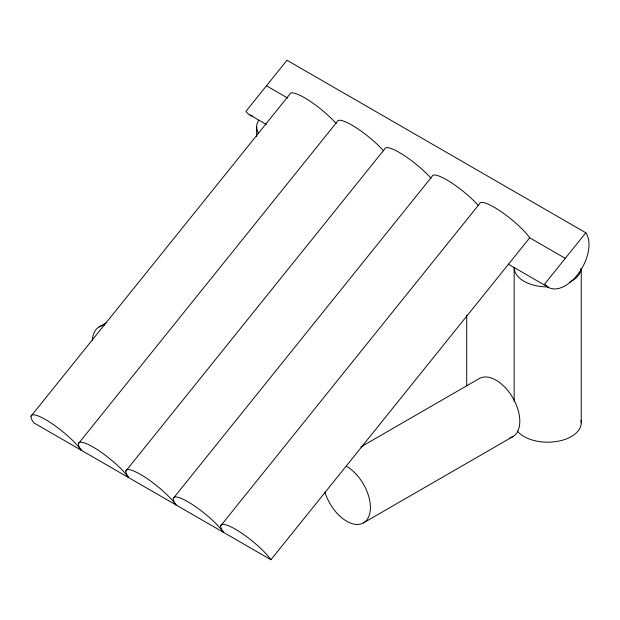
<?xml version="1.0" encoding="UTF-8"?>
<svg xmlns="http://www.w3.org/2000/svg" width="620" height="620" viewBox="0 0 620 620"><rect width="100%" height="100%" fill="white"/><g stroke="black" fill="none" stroke-linecap="round" stroke-linejoin="round"><path stroke-width="0.93" d="M31 416.214L289.796 94.271A33.542 7.091 38.8 0 1 307.605 99.626A33.542 7.091 38.8 0 1 336.102 123.426M78.43 443.602L337.233 121.659A33.542 7.091 38.8 0 1 355.035 127.015A33.542 7.091 38.8 0 1 383.54 150.807M125.868 470.991L384.663 149.04A33.542 7.091 38.8 0 1 402.473 154.395A33.542 7.091 38.8 0 1 430.97 178.196M173.298 498.371L432.094 176.429A33.542 7.091 38.8 0 1 449.903 181.784A33.542 7.091 38.8 0 1 478.407 205.584M220.736 525.76L479.531 203.817A33.542 7.091 38.8 0 1 500.681 211.358A33.542 7.091 38.8 0 1 529.712 237.801L565.285 258.331M270.917 559.744A33.542 7.091 38.8 0 0 235.344 529.186A33.542 7.091 38.8 0 0 223.487 532.363A33.542 7.091 38.8 0 0 187.914 501.797A33.542 7.091 38.8 0 0 176.049 504.975A33.542 7.091 38.8 0 0 140.476 474.409A33.542 7.091 38.8 0 0 128.619 477.586A33.542 7.091 38.8 0 0 93.047 447.028A33.542 7.091 38.8 0 0 81.189 450.205A33.542 7.091 38.8 0 0 45.609 419.639A33.542 7.091 38.8 0 0 33.751 422.817L270.917 559.744L529.712 237.801M585.822 232.787L544.747 283.882A33.542 19.367 -60 0 0 577.143 275.203A33.542 19.367 -60 0 0 585.822 232.787L286.99 60.256L245.915 111.36A33.542 19.367 -60 0 0 252.851 116.095M99.192 326.88L106.702 322.54M360.801 446.958L479.33 378.518A33.542 19.367 60 0 1 514.267 400.458A33.542 19.367 60 0 1 509.702 437.86M363.452 522.877L512.872 436.62M569.687 282.015L571.423 281.24A33.542 19.367 0 0 0 581.211 268.39M266.453 85.808L287.657 98.045M249.682 114.855L266.422 124.519M508.33 264.182L548.514 287.378M581.242 268.514L581.242 422.832M514.166 401.613L514.166 267.553A33.542 19.367 0 0 0 547.708 286.913M466.728 315.394L466.728 385.795M256.626 126.883L256.626 136.532M580.956 420.298A33.542 19.367 0 0 1 557.093 441.417A33.542 19.367 0 0 1 517.312 431.016M258.649 133.501A33.542 19.367 0 0 1 258.649 120.265M92.31 340.233A33.542 19.367 60 0 1 104.106 325.361M346.688 466.449A33.542 19.367 60 0 1 370.187 503.696A33.542 19.367 60 0 1 353.044 523.885A33.542 19.367 60 0 1 324.911 492.11"/></g></svg>
